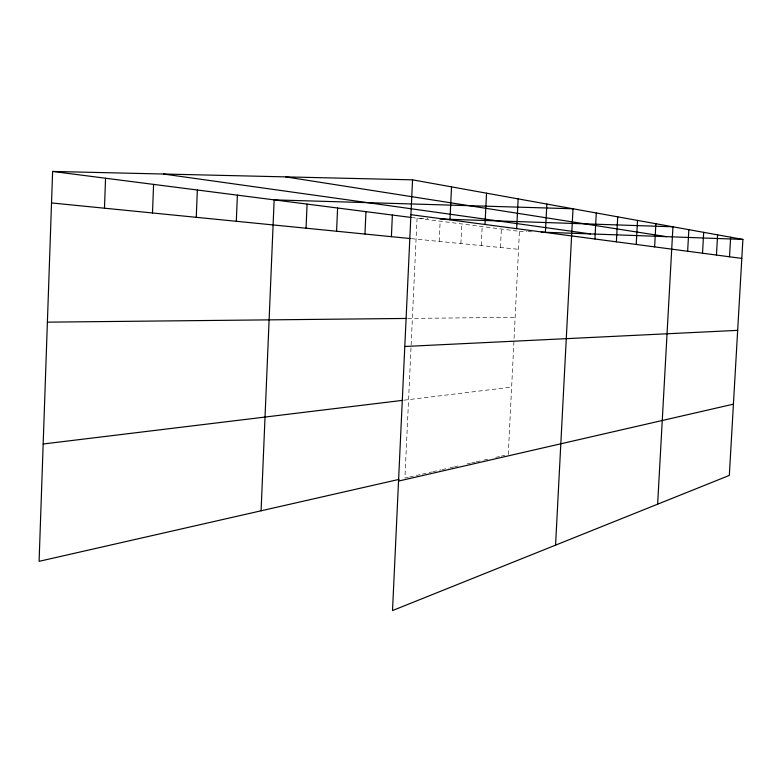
<?xml version="1.0" encoding="UTF-8"?>
<svg xmlns="http://www.w3.org/2000/svg" width="782" height="782" viewBox="0 0 782 782"><rect width="100%" height="100%" fill="white"/><g stroke="black" fill="none" stroke-linecap="round" stroke-linejoin="round"><path stroke-width="0.59" stroke-dasharray="3.91 2.93" d="M439.191 241.423L440.158 221.169M460.872 243.573L461.82 223.955M481.253 245.597L482.181 226.565M500.441 247.493L501.36 229.028M508.261 454.538L519.443 231.345L412.358 217.601M408.409 477.264L404.91 478.066L417.06 218.207L427.95 218.569M409.572 477L421.215 474.351M422.378 474.088L431.654 471.976M432.808 471.712L440.862 469.874M442.006 469.62L448.907 468.047M450.061 467.783L453.492 467.001M454.625 466.746L458.057 465.964M467.196 463.882L470.617 463.11M471.761 462.846L475.173 462.064M476.316 461.81L483.149 460.256M484.283 459.992L487.704 459.22M495.69 457.402L500.265 456.356M501.399 456.102L504.83 455.32M403.854 400.208L511.633 387.119M407.657 318.44L515.133 317.336M519.443 231.345L526.726 231.609M527.938 231.658L531.574 231.785M411.381 238.657L518.544 249.292"/><path stroke-width="1.17" d="M412.554 179.84L392.515 610.566L729.323 475.417L742.9 239.419L412.554 179.84L52.619 171.434L39.1 561.329L398.996 479.405M104.465 208.198L105.56 178.228M152.49 212.968L153.585 184.386M196.262 217.308L197.338 190.006M236.311 221.286L237.376 195.148M261.09 510.802L274.15 199.869L573.011 208.774L555.562 545.142M306.045 228.207L307.082 204.092M336.583 231.237L337.599 208.012M364.95 234.053L365.956 211.648M391.391 236.672L392.378 215.04M449.953 219.85L451.527 186.869M485.006 224.483L486.541 193.183M516.667 228.657L518.153 198.882M545.396 232.459L546.853 204.053M594.916 238.999L596.285 212.978M616.382 241.834L617.721 216.839M636.225 244.453L637.526 220.407M654.622 246.887L655.883 223.72M657.633 504.175L672.95 226.8L440.051 218.98M687.642 251.247L688.844 229.664M702.519 253.212L703.692 232.342M716.449 255.049L717.602 234.854M729.518 256.779L730.642 237.2M398.537 481.077L733.428 404.147M43.166 444L402.671 400.345M404.802 346.485L737.67 330.356M47.389 322.155L406.484 318.45M541.271 232.137L742.9 239.419M51.524 202.949L410.198 238.539M52.619 171.434L411.185 217.455M410.931 214.698L741.805 258.402M163.477 174.024L590.42 233.906M285.586 176.869L666.342 236.653"/></g></svg>
